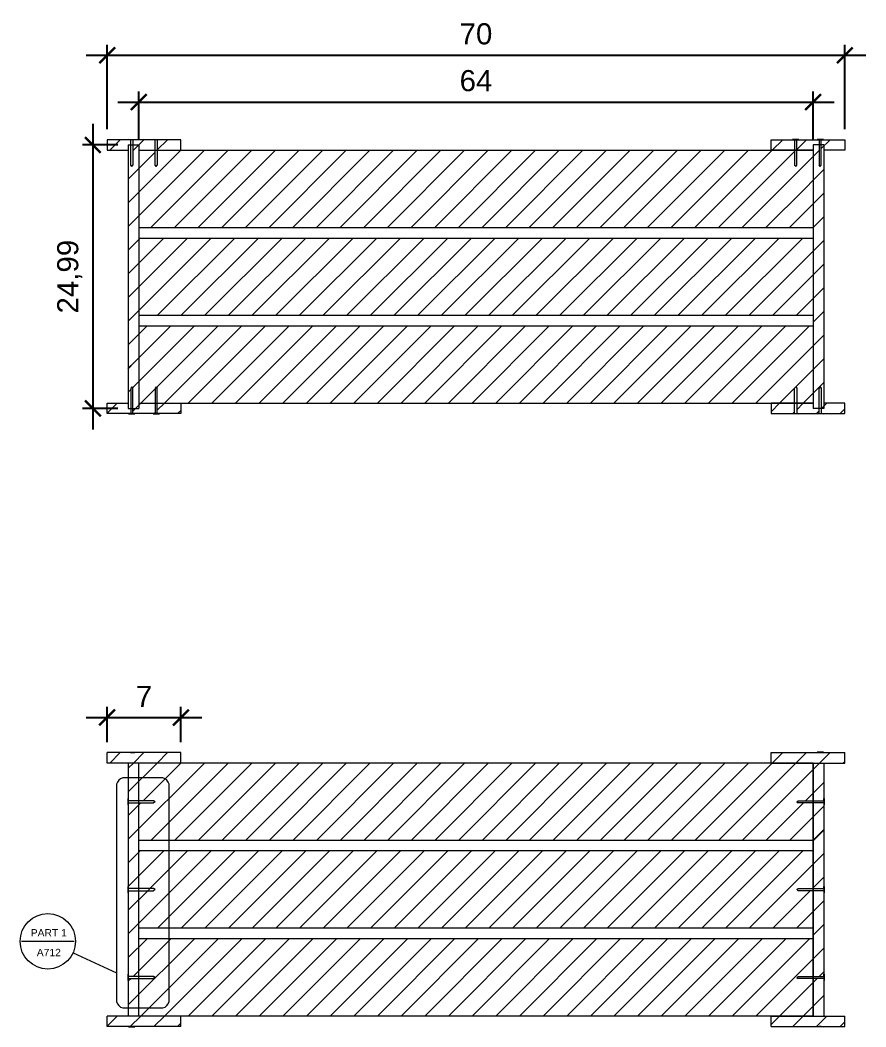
# Model space of a CAD drawing. Header units: centimetres. Extents: x 917 to 2835, y -35184 to -3253.
# Drawn here: x 1525.2 to 1605.5, y -3489.6 to -3394.1 of the extents above; entities that cross this region are included whole.
import ezdxf

# ---------------------------------------------------------------- set-up
doc = ezdxf.new("R2010")
doc.units = ezdxf.units.CM
for name, color, linetype, lineweight in [('A-ANNO-DIMS', 8, 'Continuous', 9), ('A-ANNO-SYMB', 3, 'Continuous', 18), ('A-FURN', 3, 'Continuous', 20), ('A-WALL-STUD', 9, 'Continuous', 5), ('mobili', 7, 'Continuous', 20)]:
    doc.layers.add(name, color=color, linetype=linetype, lineweight=lineweight)
doc.layers.add('filatura', color=8, linetype='Continuous')
doc.styles.get("Standard").update_dxf_attribs({"font": 'arial.ttf'})
doc.styles.add('stile2', font='calibril.ttf', dxfattribs={"height": 0.5})
doc.dimstyles.new('giulia', dxfattribs={"dimtxt": 2, "dimasz": 1.5, "dimexe": 1, "dimexo": 1, "dimgap": 1, "dimtad": 1, "dimtxsty": 'Standard', "dimblk": 'ARCHTICK', "dimcen": 2.5, "dimdle": 2, "dimadec": 0, "dimazin": 0, "dimtfac": 1, "dimtmove": 0, "dimatfit": 3, "dimldrblk": 'ARCHTICK', "dimfxl": 1, "dimarcsym": 0})

# ---------------------------------------------------------------- blocks, each defined once
blk = doc.blocks.new('_ArchTick')
at = {"color": 0, "linetype": 'ByBlock', "const_width": 0.15}
blk.add_lwpolyline([(-0.5, -0.5), (0.5, 0.5)], dxfattribs=at)
blk = doc.blocks.new('*D18')
at = {"layer": 'A-ANNO-DIMS', "color": 0, "lineweight": -2, "transparency": 16777216}
for p, q in [((1533.502, -3462.578), (1533.502, -3459.247)), ((1540.502, -3462.578), (1540.502, -3459.247)), ((1531.502, -3460.247), (1542.502, -3460.247))]:
    blk.add_line(p, q, dxfattribs=at)
at = {"layer": 'Defpoints', "color": 0, "transparency": 16777216}
for p in [(1540.502, -3460.247), (1533.502, -3463.578), (1540.502, -3463.578)]:
    blk.add_point(p, dxfattribs=at)
at = {"layer": 'A-ANNO-DIMS', "color": 0, "lineweight": -2, "transparency": 16777216, "xscale": 1.5, "yscale": 1.5, "zscale": 1.5, "rotation": 180}
blk.add_blockref('_ArchTick', (1533.502, -3460.247), dxfattribs=at)
at = {"layer": 'A-ANNO-DIMS', "color": 0, "lineweight": -2, "transparency": 16777216, "xscale": 1.5, "yscale": 1.5, "zscale": 1.5}
blk.add_blockref('_ArchTick', (1540.502, -3460.247), dxfattribs=at)
at = {"layer": 'A-ANNO-DIMS', "color": 0, "transparency": 16777216, "insert": (1537.002, -3458.247), "char_height": 2, "attachment_point": 5}
blk.add_mtext('7', dxfattribs=at)
blk = doc.blocks.new('*D52')
at = {"layer": 'A-ANNO-DIMS', "color": 0, "lineweight": -2, "transparency": 16777216}
for p, q in [((1532.15, -3403.935), (1532.15, -3432.925)), ((1534.502, -3405.935), (1531.15, -3405.935)), ((1534.502, -3430.925), (1531.15, -3430.925))]:
    blk.add_line(p, q, dxfattribs=at)
at = {"layer": 'Defpoints', "color": 0, "transparency": 16777216}
for p in [(1535.502, -3405.935), (1532.15, -3430.925), (1535.502, -3430.925)]:
    blk.add_point(p, dxfattribs=at)
at = {"layer": 'A-ANNO-DIMS', "color": 0, "lineweight": -2, "transparency": 16777216, "xscale": 1.5, "yscale": 1.5, "zscale": 1.5}
for p, rotation in [((1532.15, -3405.935), 90), ((1532.15, -3430.925), 270)]:
    blk.add_blockref('_ArchTick', p, dxfattribs=dict(at, rotation=rotation))
at = {"layer": 'A-ANNO-DIMS', "color": 0, "transparency": 16777216, "insert": (1529.948, -3418.43), "char_height": 2, "attachment_point": 5, "rotation": 90}
blk.add_mtext('24,99', dxfattribs=at)
blk = doc.blocks.new('*D53')
at = {"layer": 'A-ANNO-DIMS', "color": 0, "lineweight": -2, "transparency": 16777216}
for p, q in [((1536.502, -3405.435), (1536.502, -3400.869)), ((1600.502, -3405.435), (1600.502, -3400.869)), ((1534.502, -3401.869), (1602.502, -3401.869))]:
    blk.add_line(p, q, dxfattribs=at)
at = {"layer": 'Defpoints', "color": 0, "transparency": 16777216}
for p in [(1600.502, -3401.869), (1536.502, -3406.435), (1600.502, -3406.435)]:
    blk.add_point(p, dxfattribs=at)
at = {"layer": 'A-ANNO-DIMS', "color": 0, "lineweight": -2, "transparency": 16777216, "xscale": 1.5, "yscale": 1.5, "zscale": 1.5, "rotation": 180}
blk.add_blockref('_ArchTick', (1536.502, -3401.869), dxfattribs=at)
at = {"layer": 'A-ANNO-DIMS', "color": 0, "lineweight": -2, "transparency": 16777216, "xscale": 1.5, "yscale": 1.5, "zscale": 1.5}
blk.add_blockref('_ArchTick', (1600.502, -3401.869), dxfattribs=at)
at = {"layer": 'A-ANNO-DIMS', "color": 0, "transparency": 16777216, "insert": (1568.502, -3399.848), "char_height": 2, "attachment_point": 5}
blk.add_mtext('64', dxfattribs=at)
blk = doc.blocks.new('*D54')
at = {"layer": 'A-ANNO-DIMS', "color": 0, "lineweight": -2, "transparency": 16777216}
for p, q in [((1533.502, -3404.435), (1533.502, -3396.429)), ((1603.502, -3404.435), (1603.502, -3396.429)), ((1531.502, -3397.429), (1605.502, -3397.429))]:
    blk.add_line(p, q, dxfattribs=at)
at = {"layer": 'Defpoints', "color": 0, "transparency": 16777216}
for p in [(1603.502, -3397.429), (1533.502, -3405.435), (1603.502, -3405.435)]:
    blk.add_point(p, dxfattribs=at)
at = {"layer": 'A-ANNO-DIMS', "color": 0, "lineweight": -2, "transparency": 16777216, "xscale": 1.5, "yscale": 1.5, "zscale": 1.5, "rotation": 180}
blk.add_blockref('_ArchTick', (1533.502, -3397.429), dxfattribs=at)
at = {"layer": 'A-ANNO-DIMS', "color": 0, "lineweight": -2, "transparency": 16777216, "xscale": 1.5, "yscale": 1.5, "zscale": 1.5}
blk.add_blockref('_ArchTick', (1603.502, -3397.429), dxfattribs=at)
at = {"layer": 'A-ANNO-DIMS', "color": 0, "transparency": 16777216, "insert": (1568.502, -3395.408), "char_height": 2, "attachment_point": 5}
blk.add_mtext('70', dxfattribs=at)

msp = doc.modelspace()

# ---------------------------------------------------------------- linework, layer by layer
at = {"layer": 'A-ANNO-SYMB', "color": 6}
for p, q in [((1534.389, -3466.579), (1534.389, -3487.197)), ((1538.784, -3465.975), (1534.993, -3465.975)), ((1539.389, -3487.197), (1539.389, -3466.579)), ((1534.993, -3487.802), (1538.784, -3487.802))]:
    msp.add_line(p, q, dxfattribs=at)
at = {"layer": 'A-ANNO-SYMB'}
for p, q in [((1525.372, -3481.479), (1530.372, -3481.479)), ((1530.262, -3482.572), (1534.389, -3484.459))]:
    msp.add_line(p, q, dxfattribs=at)
at = {"layer": 'A-ANNO-SYMB', "color": 6}
msp.add_circle((1527.872, -3481.479), 2.628, dxfattribs=at)
for centre, start, end in [((1535.191, -3466.777), 103.85533, 166.14467), ((1538.586, -3466.777), 13.85533, 76.14467), ((1535.191, -3486.999), 193.85533, 256.14467), ((1538.586, -3486.999), 283.85533, 346.14467)]:
    msp.add_arc(centre, 0.826, start, end, dxfattribs=at)
at = {"layer": 'A-FURN'}
for p, q in [((1540.502, -3405.435), (1533.502, -3405.435)), ((1533.502, -3405.435), (1533.502, -3406.435)), ((1540.502, -3406.435), (1540.502, -3405.435)), ((1596.502, -3405.435), (1603.502, -3405.435)), ((1596.502, -3406.435), (1596.502, -3405.435)), ((1603.502, -3405.435), (1603.502, -3406.435)), ((1533.502, -3406.435), (1535.502, -3406.435)), ((1535.502, -3405.935), (1535.502, -3430.925)), ((1535.502, -3405.935), (1536.502, -3405.935)), ((1536.502, -3405.935), (1536.502, -3430.925)), ((1536.502, -3406.435), (1540.502, -3406.435)), ((1536.502, -3406.435), (1600.502, -3406.435)), ((1600.502, -3406.435), (1596.502, -3406.435)), ((1600.502, -3405.935), (1600.502, -3430.925)), ((1601.502, -3405.935), (1600.502, -3405.935)), ((1601.502, -3405.935), (1601.502, -3430.925)), ((1603.502, -3406.435), (1601.502, -3406.435)), ((1536.502, -3413.765), (1600.502, -3413.765)), ((1536.502, -3414.765), (1600.502, -3414.765)), ((1536.502, -3422.095), (1600.502, -3422.095)), ((1536.502, -3423.095), (1600.502, -3423.095)), ((1533.502, -3431.425), (1533.502, -3430.425)), ((1533.502, -3430.425), (1535.502, -3430.425)), ((1535.502, -3430.925), (1536.502, -3430.925)), ((1536.502, -3430.425), (1540.502, -3430.425)), ((1536.502, -3430.425), (1600.502, -3430.425)), ((1540.502, -3430.425), (1540.502, -3431.425)), ((1600.502, -3430.425), (1596.502, -3430.425)), ((1596.502, -3430.425), (1596.502, -3431.425)), ((1601.502, -3430.925), (1600.502, -3430.925)), ((1603.502, -3430.425), (1601.502, -3430.425)), ((1603.502, -3431.425), (1603.502, -3430.425)), ((1540.502, -3431.425), (1533.502, -3431.425)), ((1596.502, -3431.425), (1603.502, -3431.425)), ((1533.502, -3464.578), (1533.502, -3463.578)), ((1540.502, -3463.578), (1533.502, -3463.578)), ((1540.502, -3464.578), (1540.502, -3463.578)), ((1596.502, -3463.578), (1603.502, -3463.578)), ((1596.502, -3464.578), (1596.502, -3463.578)), ((1603.502, -3464.578), (1603.502, -3463.578)), ((1540.502, -3464.578), (1533.502, -3464.578)), ((1535.502, -3464.578), (1535.502, -3488.568)), ((1600.502, -3464.578), (1536.502, -3464.578)), ((1536.502, -3488.568), (1536.502, -3464.578)), ((1596.502, -3464.578), (1603.502, -3464.578)), ((1600.502, -3488.568), (1600.502, -3464.578)), ((1601.502, -3464.578), (1601.502, -3488.568)), ((1600.502, -3471.908), (1536.502, -3471.908)), ((1600.502, -3472.908), (1536.502, -3472.908)), ((1600.502, -3480.238), (1536.502, -3480.238)), ((1600.502, -3481.238), (1536.502, -3481.238)), ((1533.502, -3489.568), (1533.502, -3488.568)), ((1540.502, -3488.568), (1533.502, -3488.568)), ((1600.502, -3488.568), (1536.502, -3488.568)), ((1540.502, -3489.568), (1540.502, -3488.568)), ((1596.502, -3488.568), (1603.502, -3488.568)), ((1596.502, -3489.568), (1596.502, -3488.568)), ((1603.502, -3489.568), (1603.502, -3488.568)), ((1540.502, -3489.568), (1533.502, -3489.568)), ((1596.502, -3489.568), (1603.502, -3489.568))]:
    msp.add_line(p, q, dxfattribs=at)
at = {"layer": 'A-FURN', "color": 8}
for p, q in [((1535.53, -3405.408), (1536.135, -3405.408)), ((1535.53, -3405.421), (1535.53, -3405.408)), ((1535.735, -3405.435), (1535.53, -3405.421)), ((1535.735, -3407.847), (1535.735, -3405.435)), ((1535.93, -3405.435), (1536.135, -3405.421)), ((1535.93, -3405.435), (1535.93, -3407.847)), ((1536.135, -3405.408), (1536.135, -3405.421)), ((1537.86, -3405.408), (1538.465, -3405.408)), ((1537.86, -3405.421), (1537.86, -3405.408)), ((1538.065, -3405.435), (1537.86, -3405.421)), ((1538.065, -3407.847), (1538.065, -3405.435)), ((1538.26, -3405.435), (1538.465, -3405.421)), ((1538.26, -3405.435), (1538.26, -3407.847)), ((1538.465, -3405.408), (1538.465, -3405.421)), ((1599.143, -3405.408), (1598.538, -3405.408)), ((1598.538, -3405.408), (1598.538, -3405.421)), ((1598.743, -3405.435), (1598.538, -3405.421)), ((1598.743, -3405.435), (1598.743, -3407.847)), ((1598.938, -3405.435), (1599.143, -3405.421)), ((1598.938, -3407.847), (1598.938, -3405.435)), ((1599.143, -3405.421), (1599.143, -3405.408)), ((1601.473, -3405.408), (1600.868, -3405.408)), ((1600.868, -3405.408), (1600.868, -3405.421)), ((1601.073, -3405.435), (1600.868, -3405.421)), ((1601.073, -3405.435), (1601.073, -3407.847)), ((1601.268, -3405.435), (1601.473, -3405.421)), ((1601.268, -3407.847), (1601.268, -3405.435)), ((1601.473, -3405.421), (1601.473, -3405.408)), ((1535.832, -3407.982), (1535.735, -3407.847)), ((1535.832, -3407.982), (1535.93, -3407.847)), ((1538.162, -3407.982), (1538.065, -3407.847)), ((1538.162, -3407.982), (1538.26, -3407.847)), ((1598.842, -3407.982), (1598.743, -3407.847)), ((1598.842, -3407.982), (1598.938, -3407.847)), ((1601.172, -3407.982), (1601.073, -3407.847)), ((1601.172, -3407.982), (1601.268, -3407.847)), ((1535.832, -3428.879), (1535.735, -3429.014)), ((1535.735, -3429.014), (1535.735, -3431.425)), ((1535.832, -3428.879), (1535.93, -3429.014)), ((1535.93, -3431.425), (1535.93, -3429.014)), ((1538.162, -3428.879), (1538.065, -3429.014)), ((1538.065, -3429.014), (1538.065, -3431.425)), ((1538.162, -3428.879), (1538.26, -3429.014)), ((1538.26, -3431.425), (1538.26, -3429.014)), ((1598.842, -3428.879), (1598.743, -3429.014)), ((1598.743, -3431.425), (1598.743, -3429.014)), ((1598.842, -3428.879), (1598.938, -3429.014)), ((1598.938, -3429.014), (1598.938, -3431.425)), ((1601.172, -3428.879), (1601.073, -3429.014)), ((1601.073, -3431.425), (1601.073, -3429.014)), ((1601.172, -3428.879), (1601.268, -3429.014)), ((1601.268, -3429.014), (1601.268, -3431.425)), ((1535.735, -3431.425), (1535.53, -3431.439)), ((1535.53, -3431.439), (1535.53, -3431.453)), ((1535.53, -3431.453), (1536.135, -3431.453)), ((1535.93, -3431.425), (1536.135, -3431.439)), ((1536.135, -3431.453), (1536.135, -3431.439)), ((1538.065, -3431.425), (1537.86, -3431.439)), ((1537.86, -3431.439), (1537.86, -3431.453)), ((1537.86, -3431.453), (1538.465, -3431.453)), ((1538.26, -3431.425), (1538.465, -3431.439)), ((1538.465, -3431.453), (1538.465, -3431.439)), ((1598.743, -3431.425), (1598.538, -3431.439)), ((1598.538, -3431.453), (1598.538, -3431.439)), ((1599.143, -3431.453), (1598.538, -3431.453)), ((1598.938, -3431.425), (1599.143, -3431.439)), ((1599.143, -3431.439), (1599.143, -3431.453)), ((1601.073, -3431.425), (1600.868, -3431.439)), ((1600.868, -3431.453), (1600.868, -3431.439)), ((1601.473, -3431.453), (1600.868, -3431.453)), ((1601.268, -3431.425), (1601.473, -3431.439)), ((1601.473, -3431.439), (1601.473, -3431.453)), ((1535.529, -3463.551), (1536.134, -3463.551)), ((1535.529, -3463.564), (1535.529, -3463.551)), ((1535.734, -3463.578), (1535.529, -3463.564)), ((1535.734, -3463.578), (1535.929, -3463.578)), ((1535.929, -3463.578), (1536.134, -3463.564)), ((1536.134, -3463.551), (1536.134, -3463.564)), ((1601.474, -3463.551), (1600.869, -3463.551)), ((1600.869, -3463.551), (1600.869, -3463.564)), ((1601.074, -3463.578), (1600.869, -3463.564)), ((1601.269, -3463.578), (1601.074, -3463.578)), ((1601.269, -3463.578), (1601.474, -3463.564)), ((1601.474, -3463.564), (1601.474, -3463.551)), ((1535.474, -3467.942), (1535.474, -3468.547)), ((1535.488, -3467.942), (1535.474, -3467.942)), ((1535.474, -3468.547), (1535.488, -3468.547)), ((1535.502, -3468.147), (1535.488, -3467.942)), ((1535.502, -3468.342), (1535.488, -3468.547)), ((1537.913, -3468.147), (1535.502, -3468.147)), ((1535.502, -3468.342), (1537.913, -3468.342)), ((1538.048, -3468.243), (1537.913, -3468.147)), ((1538.048, -3468.243), (1537.913, -3468.342)), ((1598.955, -3468.243), (1599.09, -3468.147)), ((1598.955, -3468.243), (1599.09, -3468.342)), ((1599.09, -3468.147), (1601.502, -3468.147)), ((1601.502, -3468.342), (1599.09, -3468.342)), ((1601.502, -3468.147), (1601.516, -3467.942)), ((1601.502, -3468.342), (1601.516, -3468.547)), ((1601.516, -3467.942), (1601.529, -3467.942)), ((1601.529, -3468.547), (1601.516, -3468.547)), ((1601.529, -3467.942), (1601.529, -3468.547)), ((1535.474, -3476.277), (1535.474, -3476.882)), ((1535.488, -3476.277), (1535.474, -3476.277)), ((1535.474, -3476.882), (1535.488, -3476.882)), ((1535.502, -3476.482), (1535.488, -3476.277)), ((1535.502, -3476.677), (1535.488, -3476.882)), ((1537.913, -3476.482), (1535.502, -3476.482)), ((1535.502, -3476.677), (1537.913, -3476.677)), ((1538.048, -3476.578), (1537.913, -3476.482)), ((1538.048, -3476.578), (1537.913, -3476.677)), ((1598.955, -3476.578), (1599.09, -3476.482)), ((1598.955, -3476.578), (1599.09, -3476.677)), ((1599.09, -3476.482), (1601.502, -3476.482)), ((1601.502, -3476.677), (1599.09, -3476.677)), ((1601.502, -3476.482), (1601.516, -3476.277)), ((1601.502, -3476.677), (1601.516, -3476.882)), ((1601.516, -3476.277), (1601.529, -3476.277)), ((1601.529, -3476.882), (1601.516, -3476.882)), ((1601.529, -3476.277), (1601.529, -3476.882)), ((1535.474, -3484.602), (1535.474, -3485.207)), ((1535.488, -3484.602), (1535.474, -3484.602)), ((1535.502, -3484.807), (1535.488, -3484.602)), ((1537.913, -3484.807), (1535.502, -3484.807)), ((1538.048, -3484.903), (1537.913, -3484.807)), ((1598.955, -3484.903), (1599.09, -3484.807)), ((1599.09, -3484.807), (1601.502, -3484.807)), ((1601.502, -3484.807), (1601.516, -3484.602)), ((1601.516, -3484.602), (1601.529, -3484.602)), ((1601.529, -3484.602), (1601.529, -3485.207)), ((1535.474, -3485.207), (1535.488, -3485.207)), ((1535.502, -3485.002), (1535.488, -3485.207)), ((1535.502, -3485.002), (1537.913, -3485.002)), ((1538.048, -3484.903), (1537.913, -3485.002)), ((1598.955, -3484.903), (1599.09, -3485.002)), ((1601.502, -3485.002), (1599.09, -3485.002)), ((1601.502, -3485.002), (1601.516, -3485.207)), ((1601.529, -3485.207), (1601.516, -3485.207)), ((1535.734, -3489.568), (1535.529, -3489.582)), ((1535.529, -3489.582), (1535.529, -3489.596)), ((1535.529, -3489.596), (1536.134, -3489.596)), ((1535.734, -3489.568), (1535.929, -3489.568)), ((1535.929, -3489.568), (1536.134, -3489.582)), ((1536.134, -3489.596), (1536.134, -3489.582)), ((1601.074, -3489.568), (1600.869, -3489.582)), ((1600.869, -3489.596), (1600.869, -3489.582)), ((1601.474, -3489.596), (1600.869, -3489.596)), ((1601.269, -3489.568), (1601.074, -3489.568)), ((1601.269, -3489.568), (1601.474, -3489.582)), ((1601.474, -3489.582), (1601.474, -3489.596))]:
    msp.add_line(p, q, dxfattribs=at)
at = {"layer": 'A-FURN', "color": 8, "linetype": 'Continuous'}
msp.add_line((1536.908, -3468.153), (1536.912, -3468.149), dxfattribs=at)
at = {"layer": 'A-WALL-STUD', "linetype": 'Continuous'}
for p, q in [((1533.748, -3406.435), (1534.748, -3405.435)), ((1535.993, -3406.435), (1536.993, -3405.435)), ((1538.26, -3406.413), (1539.238, -3405.435)), ((1596.61, -3406.435), (1597.61, -3405.435)), ((1598.938, -3406.352), (1599.855, -3405.435)), ((1601.268, -3406.267), (1602.1, -3405.435)), ((1535.502, -3413.662), (1542.729, -3406.435)), ((1536.914, -3410.004), (1540.483, -3406.435)), ((1537.644, -3413.765), (1544.974, -3406.435)), ((1539.889, -3413.765), (1547.219, -3406.435)), ((1542.134, -3413.765), (1549.464, -3406.435)), ((1544.379, -3413.765), (1551.709, -3406.435)), ((1546.624, -3413.765), (1553.954, -3406.435)), ((1548.869, -3413.765), (1556.199, -3406.435)), ((1551.114, -3413.765), (1558.444, -3406.435)), ((1553.359, -3413.765), (1560.689, -3406.435)), ((1555.604, -3413.765), (1562.934, -3406.435)), ((1557.849, -3413.765), (1565.179, -3406.435)), ((1560.094, -3413.765), (1567.424, -3406.435)), ((1562.339, -3413.765), (1569.669, -3406.435)), ((1564.584, -3413.765), (1571.914, -3406.435)), ((1566.829, -3413.765), (1574.159, -3406.435)), ((1569.075, -3413.765), (1576.405, -3406.435)), ((1571.32, -3413.765), (1578.65, -3406.435)), ((1573.565, -3413.765), (1580.895, -3406.435)), ((1575.81, -3413.765), (1583.14, -3406.435)), ((1578.055, -3413.765), (1585.385, -3406.435)), ((1580.3, -3413.765), (1587.63, -3406.435)), ((1582.545, -3413.765), (1589.875, -3406.435)), ((1584.79, -3413.765), (1592.12, -3406.435)), ((1587.035, -3413.765), (1594.365, -3406.435)), ((1589.28, -3413.765), (1596.61, -3406.435)), ((1600.502, -3407.034), (1601.073, -3406.462)), ((1535.502, -3409.172), (1538.052, -3406.622)), ((1591.525, -3413.765), (1598.743, -3406.547)), ((1593.77, -3413.765), (1600.502, -3407.034)), ((1600.502, -3409.279), (1601.502, -3408.279)), ((1599.793, -3409.988), (1600.502, -3409.279)), ((1535.502, -3411.417), (1536.914, -3410.004)), ((1596.015, -3413.765), (1599.793, -3409.988)), ((1600.502, -3411.524), (1601.502, -3410.524)), ((1598.26, -3413.765), (1600.502, -3411.524)), ((1600.502, -3413.769), (1601.502, -3412.769)), ((1535.502, -3415.907), (1536.644, -3414.765)), ((1535.502, -3418.152), (1538.889, -3414.765)), ((1535.502, -3422.642), (1543.379, -3414.765)), ((1537.509, -3418.39), (1541.134, -3414.765)), ((1538.294, -3422.095), (1545.624, -3414.765)), ((1540.539, -3422.095), (1547.869, -3414.765)), ((1542.784, -3422.095), (1550.114, -3414.765)), ((1545.029, -3422.095), (1552.359, -3414.765)), ((1547.274, -3422.095), (1554.604, -3414.765)), ((1549.519, -3422.095), (1556.849, -3414.765)), ((1551.764, -3422.095), (1559.094, -3414.765)), ((1554.009, -3422.095), (1561.339, -3414.765)), ((1556.254, -3422.095), (1563.584, -3414.765)), ((1558.499, -3422.095), (1565.829, -3414.765)), ((1560.745, -3422.095), (1568.075, -3414.765)), ((1562.99, -3422.095), (1570.32, -3414.765)), ((1565.235, -3422.095), (1572.565, -3414.765)), ((1567.48, -3422.095), (1574.81, -3414.765)), ((1569.725, -3422.095), (1577.055, -3414.765)), ((1571.97, -3422.095), (1579.3, -3414.765)), ((1574.215, -3422.095), (1581.545, -3414.765)), ((1576.46, -3422.095), (1583.79, -3414.765)), ((1578.705, -3422.095), (1586.035, -3414.765)), ((1580.95, -3422.095), (1588.28, -3414.765)), ((1583.195, -3422.095), (1590.525, -3414.765)), ((1585.44, -3422.095), (1592.77, -3414.765)), ((1587.685, -3422.095), (1595.015, -3414.765)), ((1589.93, -3422.095), (1597.26, -3414.765)), ((1592.175, -3422.095), (1599.505, -3414.765)), ((1600.502, -3416.014), (1601.502, -3415.014)), ((1594.42, -3422.095), (1600.502, -3416.014)), ((1600.502, -3418.259), (1601.502, -3417.259)), ((1535.502, -3420.397), (1537.509, -3418.39)), ((1596.666, -3422.095), (1600.502, -3418.259)), ((1600.502, -3420.504), (1601.502, -3419.504)), ((1598.911, -3422.095), (1600.502, -3420.504)), ((1600.502, -3422.749), (1601.502, -3421.749)), ((1535.502, -3424.887), (1537.294, -3423.095)), ((1535.766, -3426.868), (1539.539, -3423.095)), ((1535.903, -3428.976), (1541.784, -3423.095)), ((1536.699, -3430.425), (1544.029, -3423.095)), ((1538.944, -3430.425), (1546.274, -3423.095)), ((1541.189, -3430.425), (1548.519, -3423.095)), ((1543.434, -3430.425), (1550.764, -3423.095)), ((1545.679, -3430.425), (1553.009, -3423.095)), ((1547.924, -3430.425), (1555.254, -3423.095)), ((1550.169, -3430.425), (1557.499, -3423.095)), ((1552.415, -3430.425), (1559.745, -3423.095)), ((1554.66, -3430.425), (1561.99, -3423.095)), ((1556.905, -3430.425), (1564.235, -3423.095)), ((1559.15, -3430.425), (1566.48, -3423.095)), ((1561.395, -3430.425), (1568.725, -3423.095)), ((1563.64, -3430.425), (1570.97, -3423.095)), ((1565.885, -3430.425), (1573.215, -3423.095)), ((1568.13, -3430.425), (1575.46, -3423.095)), ((1570.375, -3430.425), (1577.705, -3423.095)), ((1572.62, -3430.425), (1579.95, -3423.095)), ((1574.865, -3430.425), (1582.195, -3423.095)), ((1577.11, -3430.425), (1584.44, -3423.095)), ((1579.355, -3430.425), (1586.685, -3423.095)), ((1581.6, -3430.425), (1588.93, -3423.095)), ((1583.845, -3430.425), (1591.175, -3423.095)), ((1586.09, -3430.425), (1593.42, -3423.095)), ((1588.336, -3430.425), (1595.666, -3423.095)), ((1590.581, -3430.425), (1597.911, -3423.095)), ((1592.826, -3430.425), (1600.156, -3423.095)), ((1600.502, -3424.994), (1601.502, -3423.994)), ((1595.071, -3430.425), (1600.502, -3424.994)), ((1601.1, -3426.641), (1601.502, -3426.239)), ((1598.85, -3428.891), (1600.502, -3427.239)), ((1600.502, -3427.239), (1601.1, -3426.641)), ((1535.502, -3429.378), (1535.735, -3429.144)), ((1597.316, -3430.425), (1598.786, -3428.955)), ((1600.502, -3429.484), (1601.502, -3428.484)), ((1599.561, -3430.425), (1600.502, -3429.484)), ((1533.502, -3431.378), (1534.454, -3430.425)), ((1535.93, -3431.194), (1536.699, -3430.425)), ((1538.26, -3431.109), (1538.944, -3430.425)), ((1540.189, -3431.425), (1540.502, -3431.113)), ((1596.502, -3431.239), (1597.316, -3430.425)), ((1598.561, -3431.425), (1598.743, -3431.243)), ((1598.938, -3431.048), (1599.561, -3430.425)), ((1600.806, -3431.425), (1601.073, -3431.158)), ((1601.268, -3430.963), (1601.806, -3430.425)), ((1603.051, -3431.425), (1603.502, -3430.975)), ((1533.748, -3464.578), (1534.748, -3463.578)), ((1535.993, -3464.578), (1536.993, -3463.578)), ((1538.238, -3464.578), (1539.238, -3463.578)), ((1596.61, -3464.578), (1597.61, -3463.578)), ((1598.855, -3464.578), (1599.855, -3463.578)), ((1601.1, -3464.578), (1602.1, -3463.578)), ((1535.502, -3465.07), (1535.993, -3464.578)), ((1535.502, -3467.315), (1538.238, -3464.578)), ((1535.502, -3471.805), (1542.729, -3464.578)), ((1536.914, -3468.147), (1540.483, -3464.578)), ((1537.644, -3471.908), (1544.974, -3464.578)), ((1539.889, -3471.908), (1547.219, -3464.578)), ((1542.134, -3471.908), (1549.464, -3464.578)), ((1544.379, -3471.908), (1551.709, -3464.578)), ((1546.624, -3471.908), (1553.954, -3464.578)), ((1548.869, -3471.908), (1556.199, -3464.578)), ((1551.114, -3471.908), (1558.444, -3464.578)), ((1553.359, -3471.908), (1560.689, -3464.578)), ((1555.604, -3471.908), (1562.934, -3464.578)), ((1557.849, -3471.908), (1565.179, -3464.578)), ((1560.094, -3471.908), (1567.424, -3464.578)), ((1562.339, -3471.908), (1569.669, -3464.578)), ((1564.584, -3471.908), (1571.914, -3464.578)), ((1566.829, -3471.908), (1574.159, -3464.578)), ((1569.075, -3471.908), (1576.405, -3464.578)), ((1571.32, -3471.908), (1578.65, -3464.578)), ((1573.565, -3471.908), (1580.895, -3464.578)), ((1575.81, -3471.908), (1583.14, -3464.578)), ((1578.055, -3471.908), (1585.385, -3464.578)), ((1580.3, -3471.908), (1587.63, -3464.578)), ((1582.545, -3471.908), (1589.875, -3464.578)), ((1584.79, -3471.908), (1592.12, -3464.578)), ((1587.035, -3471.908), (1594.365, -3464.578)), ((1589.28, -3471.908), (1596.61, -3464.578)), ((1591.525, -3471.908), (1598.855, -3464.578)), ((1600.502, -3465.177), (1601.1, -3464.578)), ((1603.345, -3464.578), (1603.502, -3464.422)), ((1593.77, -3471.908), (1600.502, -3465.177)), ((1600.502, -3467.422), (1601.502, -3466.422)), ((1599.793, -3468.131), (1600.502, -3467.422)), ((1535.502, -3469.56), (1536.713, -3468.348)), ((1596.015, -3471.908), (1599.582, -3468.342)), ((1600.502, -3469.667), (1601.502, -3468.667)), ((1598.26, -3471.908), (1600.502, -3469.667)), ((1535.502, -3474.05), (1536.644, -3472.908)), ((1535.502, -3476.295), (1538.889, -3472.908)), ((1535.502, -3480.785), (1543.379, -3472.908)), ((1537.563, -3476.479), (1541.134, -3472.908)), ((1538.294, -3480.238), (1545.624, -3472.908)), ((1540.539, -3480.238), (1547.869, -3472.908)), ((1542.784, -3480.238), (1550.114, -3472.908)), ((1545.029, -3480.238), (1552.359, -3472.908)), ((1547.274, -3480.238), (1554.604, -3472.908)), ((1549.519, -3480.238), (1556.849, -3472.908)), ((1551.764, -3480.238), (1559.094, -3472.908)), ((1554.009, -3480.238), (1561.339, -3472.908)), ((1556.254, -3480.238), (1563.584, -3472.908)), ((1558.499, -3480.238), (1565.829, -3472.908)), ((1560.745, -3480.238), (1568.075, -3472.908)), ((1562.99, -3480.238), (1570.32, -3472.908)), ((1565.235, -3480.238), (1572.565, -3472.908)), ((1567.48, -3480.238), (1574.81, -3472.908)), ((1569.725, -3480.238), (1577.055, -3472.908)), ((1571.97, -3480.238), (1579.3, -3472.908)), ((1574.215, -3480.238), (1581.545, -3472.908)), ((1576.46, -3480.238), (1583.79, -3472.908)), ((1578.705, -3480.238), (1586.035, -3472.908)), ((1580.95, -3480.238), (1588.28, -3472.908)), ((1583.195, -3480.238), (1590.525, -3472.908)), ((1585.44, -3480.238), (1592.77, -3472.908)), ((1587.685, -3480.238), (1595.015, -3472.908)), ((1589.93, -3480.238), (1597.26, -3472.908)), ((1592.175, -3480.238), (1599.505, -3472.908)), ((1600.502, -3474.157), (1601.502, -3473.157)), ((1594.42, -3480.238), (1600.502, -3474.157)), ((1600.502, -3476.402), (1601.502, -3475.402)), ((1535.502, -3478.54), (1537.509, -3476.533)), ((1596.666, -3480.238), (1600.227, -3476.677)), ((1600.502, -3478.647), (1601.502, -3477.647)), ((1598.911, -3480.238), (1600.502, -3478.647)), ((1600.502, -3480.892), (1601.502, -3479.892)), ((1535.502, -3483.03), (1537.294, -3481.238)), ((1535.502, -3487.521), (1541.784, -3481.238)), ((1535.971, -3484.807), (1539.539, -3481.238)), ((1536.699, -3488.568), (1544.029, -3481.238)), ((1538.944, -3488.568), (1546.274, -3481.238)), ((1541.189, -3488.568), (1548.519, -3481.238)), ((1543.434, -3488.568), (1550.764, -3481.238)), ((1545.679, -3488.568), (1553.009, -3481.238)), ((1547.924, -3488.568), (1555.254, -3481.238)), ((1550.169, -3488.568), (1557.499, -3481.238)), ((1552.415, -3488.568), (1559.745, -3481.238)), ((1554.66, -3488.568), (1561.99, -3481.238)), ((1556.905, -3488.568), (1564.235, -3481.238)), ((1559.15, -3488.568), (1566.48, -3481.238)), ((1561.395, -3488.568), (1568.725, -3481.238)), ((1563.64, -3488.568), (1570.97, -3481.238)), ((1565.885, -3488.568), (1573.215, -3481.238)), ((1568.13, -3488.568), (1575.46, -3481.238)), ((1570.375, -3488.568), (1577.705, -3481.238)), ((1572.62, -3488.568), (1579.95, -3481.238)), ((1574.865, -3488.568), (1582.195, -3481.238)), ((1577.11, -3488.568), (1584.44, -3481.238)), ((1579.355, -3488.568), (1586.685, -3481.238)), ((1581.6, -3488.568), (1588.93, -3481.238)), ((1583.845, -3488.568), (1591.175, -3481.238)), ((1586.09, -3488.568), (1593.42, -3481.238)), ((1588.336, -3488.568), (1595.666, -3481.238)), ((1590.581, -3488.568), (1597.911, -3481.238)), ((1592.826, -3488.568), (1600.156, -3481.238)), ((1600.502, -3483.137), (1601.502, -3482.137)), ((1595.071, -3488.568), (1600.502, -3483.137)), ((1601.1, -3484.784), (1601.502, -3484.382)), ((1535.502, -3485.275), (1535.766, -3485.011)), ((1597.316, -3488.568), (1600.502, -3485.382)), ((1600.502, -3485.382), (1600.882, -3485.002)), ((1600.502, -3487.627), (1601.502, -3486.627)), ((1599.561, -3488.568), (1600.502, -3487.627)), ((1533.502, -3489.521), (1534.454, -3488.568)), ((1535.699, -3489.568), (1536.699, -3488.568)), ((1537.944, -3489.568), (1538.944, -3488.568)), ((1596.502, -3489.382), (1597.316, -3488.568)), ((1598.561, -3489.568), (1599.561, -3488.568)), ((1600.806, -3489.568), (1601.806, -3488.568)), ((1540.189, -3489.568), (1540.502, -3489.256)), ((1603.051, -3489.568), (1603.502, -3489.118))]:
    msp.add_line(p, q, dxfattribs=at)
at = {"layer": 'A-WALL-STUD', "color": 8, "linetype": 'Continuous'}
msp.add_line((1537.944, -3431.425), (1538.047, -3431.323), dxfattribs=at)
at = {"layer": 'filatura', "linetype": 'Continuous'}
for p, q in [((1535.502, -3427.132), (1535.766, -3426.868)), ((1540.483, -3464.578), (1540.502, -3464.56)), ((1600.502, -3471.912), (1601.502, -3470.912))]:
    msp.add_line(p, q, dxfattribs=at)
at = {"layer": 'mobili'}
msp.add_line((1600.502, -3464.578), (1600.502, -3488.568), dxfattribs=at)

# ---------------------------------------------------------------- texts
at = {"layer": 'A-ANNO-SYMB', "char_height": 0.7, "attachment_point": 1, "style": 'stile2'}
for s, insert in [('{\\fArial|b0|i0|c0|p34;PART 1}', (1526.251, -3480.322)), ('{\\fArial|b0|i0|c0|p34;A712}', (1526.825, -3482.197))]:
    msp.add_mtext_dynamic_manual_height_columns(s, width=3.57485, gutter_width=2.5, heights=[0], dxfattribs=dict(at, insert=insert))

# ---------------------------------------------------------------- dimensions: what is measured, and where the dimension line sits
at = {"layer": 'A-ANNO-DIMS'}
for base, p1, p2, picture, middle in [((1603.502, -3397.429), (1533.502, -3405.435), (1603.502, -3405.435), '*D54', (1568.502, -3395.408)), ((1540.502, -3460.247), (1533.502, -3463.578), (1540.502, -3463.578), '*D18', (1537.002, -3458.247))]:
    dim = msp.add_linear_dim(base=base, p1=p1, p2=p2, dimstyle='giulia', dxfattribs=at)
    dim.commit()
    dim.dimension.update_dxf_attribs({"geometry": picture, "text_midpoint": middle})
dim = msp.add_linear_dim(base=(1600.502, -3401.869), p1=(1536.502, -3406.435), p2=(1600.502, -3406.435), dimstyle='giulia', dxfattribs=at)
dim.commit()
dim.dimension.update_dxf_attribs({"geometry": '*D53', "text_midpoint": (1568.502, -3401.869), "dimtype": 160})
dim = msp.add_linear_dim(base=(1532.15, -3430.925), p1=(1535.502, -3405.935), p2=(1535.502, -3430.925), angle=90, dimstyle='giulia', dxfattribs=at)
dim.commit()
dim.dimension.update_dxf_attribs({"geometry": '*D52', "text_midpoint": (1529.948, -3418.43)})

doc.saveas('drawing.dxf')
